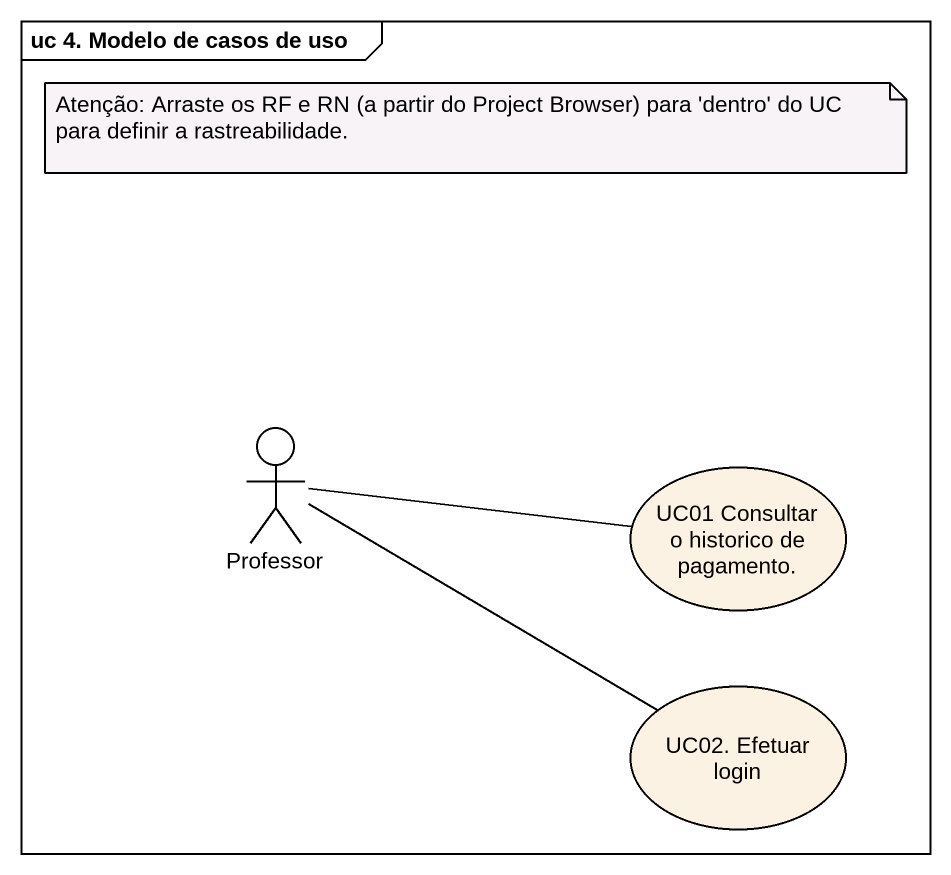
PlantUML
@startuml
mainframe uc 4. Modelo de casos de uso
actor Professor
usecase "UC01 Consultar o historico de pagamento." as UC01_Consultar_o_historico
usecase "UC02. Efetuar login" as UC02_Efetuar_login
Professor -right- UC01_Consultar_o_historico
Professor -right- UC02_Efetuar_login
note as N1
  Atenção: Arraste os RF e RN (a partir do Project Browser) para 'dentro' do UC para definir a rastreabilidade.
end note
@enduml
